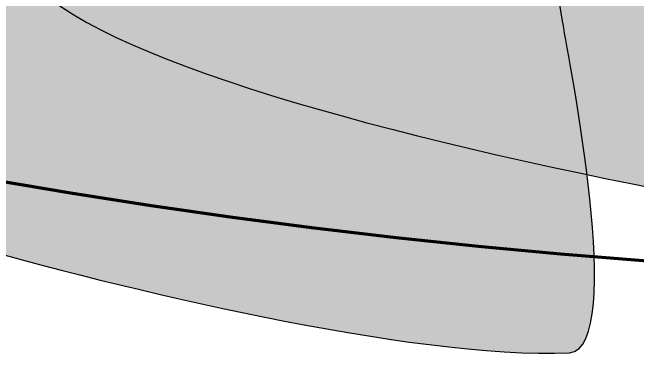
# Model space of a CAD drawing. Header units: centimetres. Extents: x -9.4 to 4.4, y -3.6 to 13.5.
# Drawn here: x -6.3983 to -6.1111, y 5.4629 to 5.6222 of the extents above; entities that cross this region are included whole.
import ezdxf

# ---------------------------------------------------------------- set-up
doc = ezdxf.new("R2010")
doc.units = ezdxf.units.CM
doc.header["$MEASUREMENT"] = 0
doc.layers.add('layer 1', color=7, linetype='Continuous')

msp = doc.modelspace()

# ---------------------------------------------------------------- hatches: boundary and pattern name
at = {"layer": 'layer 1', "true_color": 0x000000}
h = msp.add_hatch(color=18, dxfattribs=at)
edge = h.paths.add_edge_path()
edge.add_spline(control_points=[(-6.39712, 5.65283), (-6.35462, 5.74157), (-5.93639, 5.7913), (-5.8296, 5.80227), (-5.80156, 5.80282), (-5.80235, 5.67066), (-5.80194, 5.65283), (-5.80151, 5.63445), (-5.79438, 5.5029), (-5.82374, 5.50233), (-5.89868, 5.50087), (-6.39712, 5.5772), (-6.39712, 5.65283)], knot_values=[0, 0, 0, 0, 0.25, 0.25, 0.25, 0.5, 0.5, 0.5, 0.75, 0.75, 0.75, 1, 1, 1, 1], degree=3, periodic=1)
h = msp.add_hatch(color=18, dxfattribs=at)
edge = h.paths.add_edge_path()
edge.add_spline(control_points=[(-6.6522, 5.69862), (-6.62584, 5.72346), (-6.56776, 5.72096), (-6.53425, 5.72158), (-6.48717, 5.72671), (-6.4396, 5.72962), (-6.39237, 5.73361), (-6.31588, 5.73853), (-6.24904, 5.74269), (-6.17543, 5.76409), (-6.16888, 5.76482), (-6.14696, 5.62667), (-6.14532, 5.61686), (-6.1427, 5.60119), (-6.11615, 5.46883), (-6.14227, 5.46593), (-6.21503, 5.4629), (-6.35194, 5.4963), (-6.421, 5.5162), (-6.47567, 5.5346), (-6.52425, 5.55403), (-6.57277, 5.58572), (-6.59906, 5.59909), (-6.68574, 5.66073), (-6.6522, 5.69862)], knot_values=[0, 0, 0, 0, 0.125, 0.125, 0.125, 0.25, 0.25, 0.25, 0.375, 0.375, 0.375, 0.5, 0.5, 0.5, 0.625, 0.625, 0.625, 0.75, 0.75, 0.75, 0.875, 0.875, 0.875, 1, 1, 1, 1], degree=3, periodic=1)

# ---------------------------------------------------------------- linework, layer by layer
at = {"layer": 'layer 1', "color": 250, "lineweight": 211}
msp.add_open_spline([(-5.87764, 13.49974), (-4.22079, 13.49974), (-2.87764, 10.05644), (-2.87764, 8.43522), (-2.87764, 6.814), (-4.22079, 5.49974), (-5.87764, 5.49974), (-7.53449, 5.49974), (-8.87763, 6.814), (-8.87763, 8.43522), (-8.87763, 10.05644), (-7.53449, 13.49974), (-5.87764, 13.49974)], degree=3, knots=[0, 0, 0, 0, 0.25, 0.25, 0.25, 0.5, 0.5, 0.5, 0.75, 0.75, 0.75, 1, 1, 1, 1], dxfattribs=at)
at = {"layer": 'layer 1'}
for points, knots in [([(-6.39712, 5.65283), (-6.35462, 5.74157), (-5.93639, 5.7913), (-5.8296, 5.80227), (-5.80156, 5.80282), (-5.80235, 5.67066), (-5.80194, 5.65283), (-5.80151, 5.63445), (-5.79438, 5.5029), (-5.82374, 5.50233), (-5.89868, 5.50087), (-6.39712, 5.5772), (-6.39712, 5.65283)], [0, 0, 0, 0, 0.25, 0.25, 0.25, 0.5, 0.5, 0.5, 0.75, 0.75, 0.75, 1, 1, 1, 1]), ([(-6.6522, 5.69862), (-6.62584, 5.72346), (-6.56776, 5.72096), (-6.53425, 5.72158), (-6.48717, 5.72671), (-6.4396, 5.72962), (-6.39237, 5.73361), (-6.31588, 5.73853), (-6.24904, 5.74269), (-6.17543, 5.76409), (-6.16888, 5.76482), (-6.14696, 5.62667), (-6.14532, 5.61686), (-6.1427, 5.60119), (-6.11615, 5.46883), (-6.14227, 5.46593), (-6.21503, 5.4629), (-6.35194, 5.4963), (-6.421, 5.5162), (-6.47567, 5.5346), (-6.52425, 5.55403), (-6.57277, 5.58572), (-6.59906, 5.59909), (-6.68574, 5.66073), (-6.6522, 5.69862)], [0, 0, 0, 0, 0.125, 0.125, 0.125, 0.25, 0.25, 0.25, 0.375, 0.375, 0.375, 0.5, 0.5, 0.5, 0.625, 0.625, 0.625, 0.75, 0.75, 0.75, 0.875, 0.875, 0.875, 1, 1, 1, 1])]:
    msp.add_open_spline(points, degree=3, knots=knots, dxfattribs=at)

doc.saveas('drawing.dxf')
